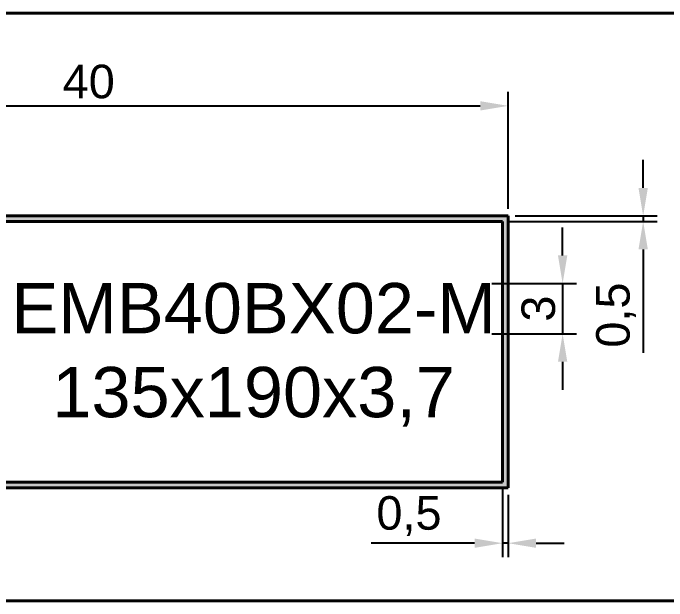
# Model space of a CAD drawing. Header units: millimetres. Extents: x 2977 to 3722, y 961 to 1309.
# Drawn here: x 3318.3 to 3376.7, y 1073.7 to 1126.2 of the extents above; entities that cross this region are included whole.
import ezdxf

# ---------------------------------------------------------------- set-up
doc = ezdxf.new("R2010")
doc.units = ezdxf.units.MM
doc.layers.add('AM_0', color=7, linetype='Continuous', lineweight=40)
doc.layers.add('AM_5', color=1, linetype='Continuous', lineweight=25)
doc.styles.get("Standard").update_dxf_attribs({"font": 'arial.ttf'})
doc.dimstyles.new('ISO-25', dxfattribs={"dimtxt": 3, "dimasz": 2.5, "dimexe": 1.25, "dimexo": 0.625, "dimtad": 1, "dimtxsty": 'Standard', "dimcen": 2.5, "dimadec": 0, "dimazin": 0, "dimtfac": 1, "dimtmove": 0, "dimatfit": 3, "dimfxl": 1, "dimarcsym": 0})

# ---------------------------------------------------------------- blocks, each defined once
blk = doc.blocks.new('*D195')
at = {"layer": 'AM_5', "color": 0, "lineweight": -2, "transparency": 16777216}
for p, q in [((3287.516, 1108.731), (3287.516, 1119.19)), ((3362.512, 1108.731), (3362.512, 1119.19)), ((3290.016, 1117.94), (3360.012, 1117.94))]:
    blk.add_line(p, q, dxfattribs=at)
at = {"layer": 'AM_5', "color": 0, "transparency": 16777216}
for points in [[(3290.016, 1118.357), (3290.016, 1117.523), (3287.516, 1117.94)], [(3360.012, 1118.357), (3360.012, 1117.523), (3362.512, 1117.94)]]:
    blk.add_solid(points, dxfattribs=at)
at = {"layer": 'Defpoints', "color": 0, "transparency": 16777216}
for p in [(3362.512, 1117.94), (3287.516, 1108.106), (3362.512, 1108.106)]:
    blk.add_point(p, dxfattribs=at)
at = {"layer": 'AM_5', "color": 0, "transparency": 16777216, "insert": (3325.014, 1120.097), "char_height": 3, "attachment_point": 5}
blk.add_mtext('40', dxfattribs=at)
blk = doc.blocks.new('*D198')
at = {"layer": 'AM_5', "color": 0, "lineweight": -2, "transparency": 16777216}
for p, q in [((3362.012, 1083.666), (3362.012, 1077.595)), ((3362.512, 1083.166), (3362.512, 1077.595)), ((3359.512, 1078.845), (3350.278, 1078.845)), ((3362.512, 1078.845), (3362.012, 1078.845)), ((3365.012, 1078.845), (3367.512, 1078.845))]:
    blk.add_line(p, q, dxfattribs=at)
at = {"layer": 'AM_5', "color": 0, "transparency": 16777216}
for points in [[(3359.512, 1079.261), (3359.512, 1078.428), (3362.012, 1078.845)], [(3365.012, 1079.261), (3365.012, 1078.428), (3362.512, 1078.845)]]:
    blk.add_solid(points, dxfattribs=at)
at = {"layer": 'Defpoints', "color": 0, "transparency": 16777216}
for p in [(3362.012, 1084.291), (3362.512, 1083.791), (3362.512, 1078.845)]:
    blk.add_point(p, dxfattribs=at)
at = {"layer": 'AM_5', "color": 0, "transparency": 16777216, "insert": (3353.645, 1081.272), "char_height": 3, "attachment_point": 5}
blk.add_mtext('0,5', dxfattribs=at)
blk = doc.blocks.new('*D199')
at = {"layer": 'AM_5', "color": 0, "lineweight": -2, "transparency": 16777216}
for p, q in [((3374.581, 1110.606), (3374.581, 1113.106)), ((3363.137, 1108.106), (3375.831, 1108.106)), ((3374.581, 1108.106), (3374.581, 1107.606)), ((3362.637, 1107.606), (3375.831, 1107.606)), ((3374.581, 1105.106), (3374.581, 1095.871))]:
    blk.add_line(p, q, dxfattribs=at)
at = {"layer": 'AM_5', "color": 0, "transparency": 16777216}
for points in [[(3374.165, 1110.606), (3374.998, 1110.606), (3374.581, 1108.106)], [(3374.165, 1105.106), (3374.998, 1105.106), (3374.581, 1107.606)]]:
    blk.add_solid(points, dxfattribs=at)
at = {"layer": 'Defpoints', "color": 0, "transparency": 16777216}
for p in [(3362.512, 1108.106), (3362.012, 1107.606), (3374.581, 1107.606)]:
    blk.add_point(p, dxfattribs=at)
at = {"layer": 'AM_5', "color": 0, "transparency": 16777216, "insert": (3372.154, 1099.238), "char_height": 3, "attachment_point": 5, "rotation": 90}
blk.add_mtext('0,5', dxfattribs=at)
blk = doc.blocks.new('*D193')
at = {"layer": 'AM_5', "color": 0, "lineweight": -2, "transparency": 16777216}
for p, q in [((3367.381, 1104.565), (3367.381, 1107.065)), ((3361.062, 1102.065), (3368.631, 1102.065)), ((3367.381, 1102.065), (3367.381, 1097.563)), ((3361.062, 1097.563), (3368.631, 1097.563)), ((3367.381, 1095.063), (3367.381, 1092.563))]:
    blk.add_line(p, q, dxfattribs=at)
at = {"layer": 'AM_5', "color": 0, "transparency": 16777216}
for points in [[(3366.964, 1104.565), (3367.798, 1104.565), (3367.381, 1102.065)], [(3366.964, 1095.063), (3367.798, 1095.063), (3367.381, 1097.563)]]:
    blk.add_solid(points, dxfattribs=at)
at = {"layer": 'Defpoints', "color": 0, "transparency": 16777216}
for p in [(3360.437, 1102.065), (3360.437, 1097.563), (3367.381, 1097.563)]:
    blk.add_point(p, dxfattribs=at)
at = {"layer": 'AM_5', "color": 0, "transparency": 16777216, "insert": (3365.223, 1099.814), "char_height": 3, "attachment_point": 5, "rotation": 90}
blk.add_mtext('3', dxfattribs=at)

msp = doc.modelspace()

# ---------------------------------------------------------------- hatches: boundary and pattern name
at = {"layer": 'AM_0'}
h = msp.add_hatch(color=256, dxfattribs=at)
h.paths.add_polyline_path([(3287.516, 1108.106), (3287.516, 1083.791), (3362.512, 1083.791), (3362.512, 1108.106)])
h.paths.add_polyline_path([(3362.012, 1107.606), (3362.012, 1084.291), (3288.016, 1084.291), (3288.016, 1107.606)], flags=16)

# ---------------------------------------------------------------- linework, layer by layer
for p, q in [((3265.449, 1126.236), (3465.449, 1126.236)), ((3362.512, 1108.106), (3287.516, 1108.106)), ((3362.512, 1108.106), (3362.512, 1083.791)), ((3362.012, 1107.606), (3288.016, 1107.606)), ((3362.012, 1107.606), (3362.012, 1084.291)), ((3362.512, 1083.791), (3287.516, 1083.791)), ((3362.012, 1084.291), (3288.016, 1084.291)), ((3265.449, 1073.684), (3465.449, 1073.684))]:
    msp.add_line(p, q, dxfattribs=at)

# ---------------------------------------------------------------- texts
at = {"layer": 'AM_0', "insert": (3317.976, 1107.106), "char_height": 2.5, "attachment_point": 1}
msp.add_mtext_dynamic_manual_height_columns('\\pi21.299;{\\H1.2x;\\P\\pi0.12384;\\H1.5x;EMB40BX02-M\\H1.0411x; \\H0.9605x;\\P\\pi3.7828;135x190x3,7\\H1.1396x; }', width=42.59864, gutter_width=12.5, heights=[22.315], dxfattribs=at)

# ---------------------------------------------------------------- dimensions: what is measured, and where the dimension line sits
at = {"layer": 'AM_5'}
dim = msp.add_linear_dim(base=(3362.512, 1117.94), p1=(3287.516, 1108.106), p2=(3362.512, 1108.106), text='40', dimstyle='ISO-25', dxfattribs=at)
dim.commit()
dim.dimension.update_dxf_attribs({"geometry": '*D195', "text_midpoint": (3325.014, 1120.097)})
dim = msp.add_linear_dim(base=(3374.581, 1107.606), p1=(3362.512, 1108.106), p2=(3362.012, 1107.606), angle=90, dimstyle='ISO-25', dxfattribs=at)
dim.commit()
dim.dimension.update_dxf_attribs({"geometry": '*D199', "text_midpoint": (3372.154, 1099.238)})
dim = msp.add_linear_dim(base=(3367.381, 1097.563), p1=(3360.437, 1102.065), p2=(3360.437, 1097.563), angle=90, text='3', dimstyle='ISO-25', dxfattribs=at)
dim.commit()
dim.dimension.update_dxf_attribs({"geometry": '*D193', "text_midpoint": (3365.223, 1099.814)})
dim = msp.add_linear_dim(base=(3362.512, 1078.845), p1=(3362.012, 1084.291), p2=(3362.512, 1083.791), dimstyle='ISO-25', dxfattribs=at)
dim.commit()
dim.dimension.update_dxf_attribs({"geometry": '*D198', "text_midpoint": (3353.645, 1078.845), "dimtype": 160})

doc.saveas('drawing.dxf')
